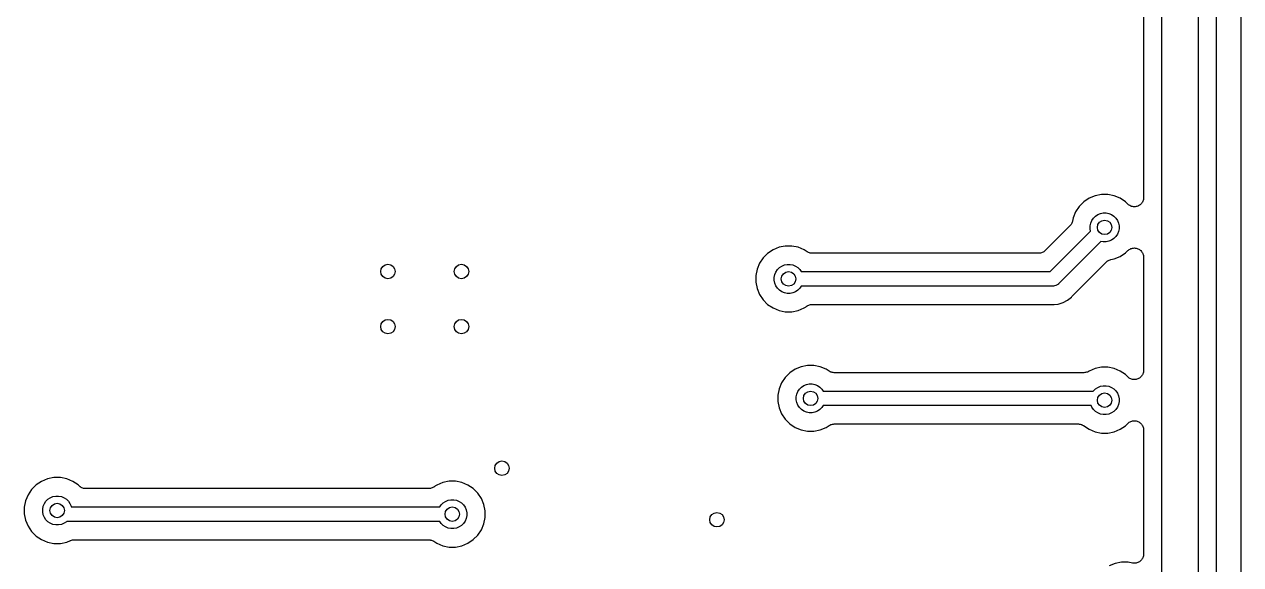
# Model space of a CAD drawing. Extents: x 49 to 143, y -158 to -38.
# Drawn here: x 126.04 to 142.85, y -121.27 to -113.81 of the extents above; entities that cross this region are included whole.
import ezdxf

# ---------------------------------------------------------------- set-up
doc = ezdxf.new("R2010")
doc.units = 0
doc.layers.add('BLACK', color=7, linetype='CONTINUOUS')

msp = doc.modelspace()

# ---------------------------------------------------------------- linework, layer by layer
at = {"layer": 'BLACK', "linetype": 'CONTINUOUS'}
for p, q in [((142.85, -38.2393), (142.85, -147.177)), ((142.261, -68.7447), (142.261, -126.15)), ((141.761, -126.058), (141.761, -68.836)), ((142.515, -126.131), (142.515, -68.7634)), ((141.507, -68.9938), (141.507, -116.2)), ((140.925, -116.157), (140.838, -116.175)), ((141.015, -116.157), (140.925, -116.157)), ((141.102, -116.175), (141.015, -116.157)), ((140.617, -116.322), (140.568, -116.396)), ((140.681, -116.259), (140.617, -116.322)), ((140.755, -116.209), (140.681, -116.259)), ((140.838, -116.175), (140.755, -116.209)), ((141.185, -116.209), (141.102, -116.175)), ((141.259, -116.259), (141.185, -116.209)), ((141.291, -116.29), (141.259, -116.259)), ((141.3, -116.298), (141.291, -116.29)), ((141.309, -116.305), (141.3, -116.298)), ((141.31, -116.306), (141.309, -116.305)), ((141.32, -116.311), (141.31, -116.306)), ((141.31, -116.306), (141.31, -116.306)), ((141.331, -116.317), (141.32, -116.311)), ((141.332, -116.317), (141.331, -116.317)), ((141.331, -116.317), (141.331, -116.317)), ((141.343, -116.321), (141.332, -116.317)), ((141.355, -116.325), (141.343, -116.321)), ((141.367, -116.326), (141.355, -116.325)), ((141.355, -116.325), (141.355, -116.325)), ((141.355, -116.325), (141.355, -116.325)), ((141.38, -116.327), (141.367, -116.326)), ((141.392, -116.326), (141.38, -116.327)), ((141.38, -116.327), (141.38, -116.327)), ((141.38, -116.327), (141.38, -116.327)), ((141.404, -116.325), (141.392, -116.326)), ((141.405, -116.325), (141.404, -116.325)), ((141.404, -116.325), (141.404, -116.325)), ((141.416, -116.321), (141.405, -116.325)), ((141.428, -116.318), (141.416, -116.321)), ((141.439, -116.312), (141.428, -116.318)), ((141.428, -116.318), (141.428, -116.318)), ((141.428, -116.318), (141.428, -116.318)), ((141.45, -116.306), (141.439, -116.312)), ((141.46, -116.298), (141.45, -116.306)), ((141.45, -116.306), (141.45, -116.306)), ((141.45, -116.306), (141.45, -116.306)), ((141.469, -116.291), (141.46, -116.298)), ((141.47, -116.291), (141.469, -116.291)), ((141.469, -116.291), (141.469, -116.291)), ((141.477, -116.281), (141.47, -116.291)), ((141.485, -116.272), (141.477, -116.281)), ((141.491, -116.261), (141.485, -116.272)), ((141.485, -116.272), (141.485, -116.272)), ((141.485, -116.272), (141.485, -116.272)), ((141.497, -116.25), (141.491, -116.261)), ((141.501, -116.238), (141.497, -116.25)), ((141.497, -116.25), (141.497, -116.25)), ((141.497, -116.25), (141.497, -116.25)), ((141.505, -116.227), (141.501, -116.238)), ((141.506, -116.214), (141.505, -116.226)), ((141.505, -116.226), (141.505, -116.226)), ((141.505, -116.226), (141.505, -116.227)), ((141.507, -116.202), (141.506, -116.214)), ((141.507, -116.2), (141.507, -116.201)), ((141.507, -116.201), (141.507, -116.201)), ((141.507, -116.201), (141.507, -116.201)), ((141.507, -116.201), (141.507, -116.202)), ((140.533, -116.479), (140.524, -116.527)), ((140.568, -116.396), (140.533, -116.479)), ((140.793, -116.517), (140.815, -116.484)), ((140.815, -116.484), (140.843, -116.456)), ((140.843, -116.456), (140.875, -116.434)), ((140.875, -116.434), (140.912, -116.419)), ((140.912, -116.419), (140.95, -116.411)), ((140.95, -116.411), (140.99, -116.411)), ((140.99, -116.411), (141.028, -116.419)), ((141.028, -116.419), (141.065, -116.434)), ((141.065, -116.434), (141.097, -116.456)), ((141.097, -116.456), (141.125, -116.484)), ((141.125, -116.484), (141.147, -116.517)), ((140.489, -116.592), (140.149, -116.931)), ((140.217, -117.223), (140.776, -116.664)), ((140.497, -116.583), (140.489, -116.592)), ((140.504, -116.574), (140.497, -116.583)), ((140.505, -116.573), (140.504, -116.574)), ((140.51, -116.562), (140.505, -116.572)), ((140.505, -116.572), (140.505, -116.573)), ((140.516, -116.552), (140.51, -116.562)), ((140.517, -116.551), (140.516, -116.551)), ((140.516, -116.551), (140.516, -116.552)), ((140.52, -116.539), (140.517, -116.551)), ((140.524, -116.528), (140.52, -116.539)), ((140.524, -116.527), (140.524, -116.527)), ((140.524, -116.527), (140.524, -116.527)), ((140.524, -116.527), (140.524, -116.527)), ((140.524, -116.527), (140.524, -116.528)), ((140.77, -116.592), (140.778, -116.553)), ((140.77, -116.631), (140.77, -116.592)), ((140.776, -116.664), (140.77, -116.631)), ((140.778, -116.553), (140.793, -116.517)), ((141.147, -116.517), (141.162, -116.553)), ((141.162, -116.67), (141.147, -116.706)), ((141.162, -116.553), (141.17, -116.592)), ((141.17, -116.631), (141.162, -116.67)), ((141.17, -116.592), (141.17, -116.631)), ((140.918, -116.805), (140.333, -117.39)), ((140.95, -116.811), (140.918, -116.805)), ((140.99, -116.811), (140.95, -116.811)), ((141.028, -116.804), (140.99, -116.811)), ((141.065, -116.789), (141.028, -116.804)), ((141.097, -116.767), (141.065, -116.789)), ((141.125, -116.739), (141.097, -116.767)), ((141.147, -116.706), (141.125, -116.739)), ((136.312, -116.97), (136.249, -117.033)), ((136.386, -116.92), (136.312, -116.97)), ((136.469, -116.886), (136.386, -116.92)), ((136.556, -116.869), (136.469, -116.886)), ((136.646, -116.869), (136.556, -116.869)), ((136.734, -116.886), (136.646, -116.869)), ((136.816, -116.92), (136.734, -116.886)), ((136.857, -116.947), (136.816, -116.92)), ((136.867, -116.953), (136.857, -116.947)), ((136.877, -116.958), (136.867, -116.953)), ((136.878, -116.959), (136.877, -116.958)), ((136.89, -116.962), (136.878, -116.959)), ((136.878, -116.959), (136.878, -116.959)), ((136.901, -116.966), (136.89, -116.962)), ((136.902, -116.966), (136.901, -116.966)), ((136.901, -116.966), (136.901, -116.966)), ((136.914, -116.967), (136.902, -116.966)), ((136.925, -116.969), (136.914, -116.967)), ((136.927, -116.969), (136.925, -116.969)), ((140.06, -116.969), (136.927, -116.969)), ((136.927, -116.969), (136.927, -116.969)), ((136.927, -116.969), (136.927, -116.969)), ((136.927, -116.969), (136.927, -116.969)), ((140.071, -116.967), (140.06, -116.969)), ((140.083, -116.966), (140.071, -116.967)), ((140.084, -116.966), (140.083, -116.966)), ((140.095, -116.963), (140.084, -116.966)), ((140.084, -116.966), (140.084, -116.966)), ((140.107, -116.96), (140.095, -116.963)), ((140.108, -116.959), (140.107, -116.959)), ((140.107, -116.959), (140.107, -116.96)), ((140.118, -116.954), (140.108, -116.959)), ((140.129, -116.948), (140.118, -116.954)), ((140.13, -116.947), (140.129, -116.948)), ((140.129, -116.948), (140.129, -116.948)), ((140.139, -116.94), (140.13, -116.947)), ((140.148, -116.933), (140.139, -116.94)), ((140.149, -116.932), (140.148, -116.933)), ((140.149, -116.931), (140.149, -116.932)), ((140.149, -116.932), (140.149, -116.932)), ((140.149, -116.932), (140.149, -116.932)), ((141.185, -117.014), (141.259, -116.964)), ((141.259, -116.964), (141.291, -116.933)), ((141.291, -116.933), (141.292, -116.932)), ((141.292, -116.932), (141.301, -116.924)), ((141.292, -116.932), (141.292, -116.932)), ((141.292, -116.932), (141.292, -116.932)), ((141.292, -116.932), (141.292, -116.932)), ((141.301, -116.924), (141.311, -116.916)), ((141.311, -116.916), (141.322, -116.911)), ((141.311, -116.916), (141.311, -116.916)), ((141.311, -116.916), (141.311, -116.916)), ((141.322, -116.911), (141.333, -116.905)), ((141.333, -116.905), (141.345, -116.901)), ((141.333, -116.905), (141.333, -116.905)), ((141.333, -116.905), (141.333, -116.905)), ((141.345, -116.901), (141.357, -116.898)), ((141.357, -116.898), (141.369, -116.897)), ((141.357, -116.898), (141.357, -116.898)), ((141.357, -116.898), (141.357, -116.898)), ((141.369, -116.897), (141.381, -116.896)), ((141.381, -116.896), (141.382, -116.896)), ((141.382, -116.896), (141.382, -116.896)), ((141.382, -116.896), (141.394, -116.897)), ((141.394, -116.897), (141.406, -116.898)), ((141.406, -116.898), (141.406, -116.898)), ((141.406, -116.898), (141.406, -116.898)), ((141.406, -116.898), (141.418, -116.902)), ((141.418, -116.902), (141.43, -116.906)), ((141.43, -116.906), (141.43, -116.906)), ((141.43, -116.906), (141.43, -116.906)), ((141.43, -116.906), (141.441, -116.912)), ((141.441, -116.912), (141.451, -116.917)), ((141.451, -116.917), (141.452, -116.918)), ((141.452, -116.918), (141.452, -116.918)), ((141.452, -116.918), (141.461, -116.925)), ((141.461, -116.925), (141.471, -116.933)), ((141.471, -116.933), (141.471, -116.933)), ((141.471, -116.933), (141.471, -116.933)), ((141.471, -116.933), (141.479, -116.943)), ((141.479, -116.943), (141.486, -116.952)), ((141.486, -116.952), (141.486, -116.953)), ((141.486, -116.953), (141.486, -116.953)), ((141.486, -116.953), (141.492, -116.964)), ((141.492, -116.964), (141.498, -116.974)), ((141.498, -116.974), (141.498, -116.974)), ((141.498, -116.974), (141.498, -116.975)), ((141.498, -116.975), (141.501, -116.986)), ((141.501, -116.986), (141.505, -116.998)), ((141.505, -116.998), (141.505, -116.998)), ((141.505, -116.998), (141.505, -116.998)), ((141.505, -116.998), (141.506, -117.01)), ((141.506, -117.01), (141.507, -117.023)), ((136.199, -117.108), (136.165, -117.19)), ((136.249, -117.033), (136.199, -117.108)), ((136.446, -117.195), (136.474, -117.167)), ((136.474, -117.167), (136.506, -117.145)), ((136.506, -117.145), (136.543, -117.13)), ((136.543, -117.13), (136.582, -117.123)), ((136.582, -117.123), (136.621, -117.123)), ((136.621, -117.123), (136.66, -117.13)), ((136.66, -117.13), (136.696, -117.145)), ((136.696, -117.145), (136.729, -117.167)), ((136.729, -117.167), (136.757, -117.195)), ((140.526, -117.556), (140.99, -117.092)), ((140.99, -117.092), (140.991, -117.091)), ((140.99, -117.092), (140.99, -117.092)), ((140.99, -117.092), (140.99, -117.092)), ((140.99, -117.092), (140.99, -117.092)), ((140.991, -117.091), (141, -117.084)), ((141, -117.084), (141.009, -117.076)), ((141.009, -117.076), (141.01, -117.076)), ((141.01, -117.076), (141.011, -117.075)), ((141.011, -117.075), (141.021, -117.07)), ((141.021, -117.07), (141.031, -117.065)), ((141.031, -117.065), (141.032, -117.064)), ((141.032, -117.064), (141.033, -117.064)), ((141.033, -117.064), (141.044, -117.061)), ((141.044, -117.061), (141.055, -117.057)), ((141.055, -117.057), (141.102, -117.048)), ((141.102, -117.048), (141.185, -117.014)), ((141.507, -117.023), (141.507, -118.588)), ((136.165, -117.19), (136.147, -117.278)), ((136.147, -117.278), (136.147, -117.367)), ((136.401, -117.303), (136.409, -117.264)), ((136.401, -117.342), (136.401, -117.303)), ((136.409, -117.381), (136.401, -117.342)), ((136.409, -117.264), (136.424, -117.228)), ((136.424, -117.228), (136.446, -117.195)), ((136.757, -117.195), (136.775, -117.223)), ((136.775, -117.223), (140.217, -117.223)), ((136.147, -117.367), (136.165, -117.455)), ((136.165, -117.455), (136.199, -117.538)), ((136.424, -117.417), (136.409, -117.381)), ((136.446, -117.45), (136.424, -117.417)), ((136.474, -117.478), (136.446, -117.45)), ((136.506, -117.5), (136.474, -117.478)), ((136.543, -117.515), (136.506, -117.5)), ((136.582, -117.523), (136.543, -117.515)), ((136.66, -117.515), (136.621, -117.523)), ((136.696, -117.5), (136.66, -117.515)), ((136.729, -117.478), (136.696, -117.5)), ((136.757, -117.45), (136.729, -117.478)), ((136.775, -117.423), (136.757, -117.45)), ((140.254, -117.423), (136.775, -117.423)), ((140.259, -117.423), (140.254, -117.423)), ((140.264, -117.423), (140.259, -117.423)), ((140.278, -117.421), (140.264, -117.423)), ((140.264, -117.423), (140.264, -117.423)), ((140.297, -117.415), (140.278, -117.421)), ((140.315, -117.406), (140.297, -117.415)), ((140.33, -117.394), (140.315, -117.406)), ((140.333, -117.39), (140.33, -117.394)), ((136.199, -117.538), (136.249, -117.612)), ((136.249, -117.612), (136.312, -117.675)), ((136.312, -117.675), (136.386, -117.725)), ((136.621, -117.523), (136.582, -117.523)), ((136.88, -117.686), (136.891, -117.682)), ((136.891, -117.682), (136.902, -117.679)), ((136.902, -117.679), (136.903, -117.679)), ((136.903, -117.679), (136.904, -117.679)), ((136.904, -117.679), (136.915, -117.678)), ((136.915, -117.678), (136.927, -117.677)), ((136.927, -117.677), (140.235, -117.677)), ((140.235, -117.677), (140.237, -117.677)), ((140.237, -117.677), (140.242, -117.677)), ((140.242, -117.677), (140.248, -117.677)), ((140.248, -117.677), (140.259, -117.678)), ((140.259, -117.678), (140.27, -117.677)), ((140.27, -117.677), (140.328, -117.671)), ((140.27, -117.677), (140.27, -117.677)), ((140.328, -117.671), (140.395, -117.651)), ((140.395, -117.651), (140.456, -117.618)), ((140.456, -117.618), (140.51, -117.574)), ((140.51, -117.574), (140.517, -117.565)), ((140.517, -117.565), (140.519, -117.564)), ((140.519, -117.564), (140.522, -117.56)), ((140.522, -117.56), (140.526, -117.556)), ((136.386, -117.725), (136.469, -117.759)), ((136.469, -117.759), (136.556, -117.777)), ((136.556, -117.777), (136.646, -117.777)), ((136.646, -117.777), (136.734, -117.759)), ((136.734, -117.759), (136.816, -117.725)), ((136.816, -117.725), (136.857, -117.698)), ((136.857, -117.698), (136.858, -117.697)), ((136.857, -117.698), (136.857, -117.698)), ((136.857, -117.698), (136.857, -117.698)), ((136.857, -117.698), (136.857, -117.698)), ((136.858, -117.697), (136.868, -117.692)), ((136.868, -117.692), (136.879, -117.686)), ((136.879, -117.686), (136.879, -117.686)), ((136.879, -117.686), (136.88, -117.686)), ((136.861, -118.52), (136.774, -118.537)), ((136.951, -118.52), (136.861, -118.52)), ((137.038, -118.537), (136.951, -118.52)), ((136.553, -118.684), (136.504, -118.759)), ((136.617, -118.621), (136.553, -118.684)), ((136.691, -118.571), (136.617, -118.621)), ((136.774, -118.537), (136.691, -118.571)), ((137.121, -118.571), (137.038, -118.537)), ((137.161, -118.598), (137.121, -118.571)), ((137.172, -118.604), (137.161, -118.598)), ((137.182, -118.609), (137.172, -118.604)), ((137.183, -118.61), (137.182, -118.609)), ((137.194, -118.613), (137.183, -118.61)), ((137.183, -118.61), (137.183, -118.61)), ((137.206, -118.617), (137.194, -118.613)), ((137.207, -118.617), (137.206, -118.617)), ((137.206, -118.617), (137.206, -118.617)), ((137.218, -118.618), (137.207, -118.617)), ((137.23, -118.62), (137.218, -118.618)), ((137.232, -118.62), (137.23, -118.62)), ((140.682, -118.62), (137.232, -118.62)), ((137.232, -118.62), (137.232, -118.62)), ((137.232, -118.62), (137.232, -118.62)), ((137.232, -118.62), (137.232, -118.62)), ((140.694, -118.618), (140.682, -118.62)), ((140.705, -118.617), (140.694, -118.618)), ((140.706, -118.617), (140.705, -118.617)), ((140.707, -118.617), (140.706, -118.617)), ((140.718, -118.614), (140.707, -118.617)), ((140.729, -118.611), (140.718, -118.614)), ((140.73, -118.61), (140.729, -118.611)), ((140.731, -118.61), (140.73, -118.61)), ((140.741, -118.605), (140.731, -118.61)), ((140.751, -118.599), (140.741, -118.605)), ((140.752, -118.598), (140.751, -118.599)), ((140.753, -118.598), (140.752, -118.598)), ((140.752, -118.598), (140.752, -118.598)), ((140.752, -118.598), (140.752, -118.598)), ((140.755, -118.597), (140.753, -118.598)), ((140.838, -118.562), (140.755, -118.597)), ((140.925, -118.545), (140.838, -118.562)), ((141.015, -118.545), (140.925, -118.545)), ((141.102, -118.562), (141.015, -118.545)), ((141.185, -118.597), (141.102, -118.562)), ((141.259, -118.646), (141.185, -118.597)), ((141.291, -118.678), (141.259, -118.646)), ((141.3, -118.685), (141.291, -118.678)), ((141.309, -118.693), (141.3, -118.685)), ((141.46, -118.686), (141.45, -118.694)), ((141.469, -118.678), (141.46, -118.686)), ((141.47, -118.678), (141.469, -118.678)), ((141.469, -118.678), (141.469, -118.678)), ((141.477, -118.669), (141.47, -118.678)), ((141.485, -118.659), (141.477, -118.669)), ((141.491, -118.648), (141.485, -118.659)), ((141.485, -118.659), (141.485, -118.659)), ((141.485, -118.659), (141.485, -118.659)), ((141.497, -118.638), (141.491, -118.648)), ((141.501, -118.626), (141.497, -118.637)), ((141.497, -118.637), (141.497, -118.638)), ((141.497, -118.638), (141.497, -118.638)), ((141.505, -118.614), (141.501, -118.626)), ((141.506, -118.602), (141.505, -118.614)), ((141.505, -118.614), (141.505, -118.614)), ((141.505, -118.614), (141.505, -118.614)), ((141.507, -118.59), (141.506, -118.602)), ((141.507, -118.588), (141.507, -118.589)), ((141.507, -118.589), (141.507, -118.589)), ((141.507, -118.589), (141.507, -118.589)), ((141.507, -118.589), (141.507, -118.59)), ((136.469, -118.841), (136.452, -118.929)), ((136.504, -118.759), (136.469, -118.841)), ((136.729, -118.879), (136.751, -118.846)), ((136.751, -118.846), (136.779, -118.818)), ((136.779, -118.818), (136.811, -118.796)), ((136.811, -118.796), (136.848, -118.781)), ((136.848, -118.781), (136.886, -118.774)), ((136.886, -118.774), (136.926, -118.774)), ((136.926, -118.774), (136.964, -118.781)), ((136.964, -118.781), (137.001, -118.796)), ((137.001, -118.796), (137.033, -118.818)), ((137.033, -118.818), (137.061, -118.846)), ((137.061, -118.846), (137.08, -118.874)), ((140.815, -118.872), (140.843, -118.844)), ((140.843, -118.844), (140.875, -118.822)), ((140.875, -118.822), (140.912, -118.807)), ((140.912, -118.807), (140.95, -118.799)), ((140.95, -118.799), (140.99, -118.799)), ((140.99, -118.799), (141.028, -118.807)), ((141.028, -118.807), (141.065, -118.822)), ((141.065, -118.822), (141.097, -118.844)), ((141.097, -118.844), (141.125, -118.872)), ((141.31, -118.693), (141.309, -118.693)), ((141.32, -118.699), (141.31, -118.693)), ((141.31, -118.693), (141.31, -118.693)), ((141.331, -118.705), (141.32, -118.699)), ((141.332, -118.705), (141.331, -118.705)), ((141.331, -118.705), (141.331, -118.705)), ((141.343, -118.709), (141.332, -118.705)), ((141.355, -118.712), (141.343, -118.709)), ((141.367, -118.713), (141.355, -118.712)), ((141.355, -118.712), (141.355, -118.712)), ((141.355, -118.712), (141.355, -118.712)), ((141.38, -118.715), (141.367, -118.713)), ((141.392, -118.714), (141.38, -118.715)), ((141.38, -118.715), (141.38, -118.715)), ((141.38, -118.715), (141.38, -118.715)), ((141.404, -118.712), (141.392, -118.714)), ((141.405, -118.712), (141.404, -118.712)), ((141.404, -118.712), (141.404, -118.712)), ((141.417, -118.709), (141.405, -118.712)), ((141.428, -118.705), (141.417, -118.709)), ((141.439, -118.7), (141.428, -118.705)), ((141.428, -118.705), (141.428, -118.705)), ((141.428, -118.705), (141.428, -118.705)), ((141.45, -118.694), (141.439, -118.7)), ((141.45, -118.694), (141.45, -118.694)), ((141.45, -118.694), (141.45, -118.694)), ((136.452, -118.929), (136.452, -119.018)), ((136.452, -119.018), (136.469, -119.106)), ((136.706, -118.954), (136.714, -118.915)), ((136.706, -118.993), (136.706, -118.954)), ((136.714, -119.032), (136.706, -118.993)), ((136.714, -118.915), (136.729, -118.879)), ((137.08, -118.874), (140.813, -118.874)), ((140.813, -118.874), (140.815, -118.872)), ((141.125, -118.872), (141.147, -118.904)), ((141.147, -118.904), (141.162, -118.941)), ((141.162, -118.941), (141.17, -118.979)), ((141.17, -119.019), (141.162, -119.057)), ((141.17, -118.979), (141.17, -119.019)), ((136.469, -119.106), (136.504, -119.189)), ((136.504, -119.189), (136.553, -119.263)), ((136.729, -119.068), (136.714, -119.032)), ((136.751, -119.101), (136.729, -119.068)), ((136.779, -119.129), (136.751, -119.101)), ((136.811, -119.151), (136.779, -119.129)), ((136.848, -119.166), (136.811, -119.151)), ((136.886, -119.174), (136.848, -119.166)), ((136.926, -119.174), (136.886, -119.174)), ((136.964, -119.166), (136.926, -119.174)), ((137.001, -119.151), (136.964, -119.166)), ((137.033, -119.129), (137.001, -119.151)), ((137.061, -119.101), (137.033, -119.129)), ((137.08, -119.074), (137.061, -119.101)), ((140.784, -119.074), (137.08, -119.074)), ((140.793, -119.094), (140.784, -119.074)), ((140.815, -119.126), (140.793, -119.094)), ((140.843, -119.154), (140.815, -119.126)), ((140.875, -119.176), (140.843, -119.154)), ((140.912, -119.191), (140.875, -119.176)), ((140.95, -119.199), (140.912, -119.191)), ((141.028, -119.191), (140.99, -119.199)), ((141.065, -119.176), (141.028, -119.191)), ((141.097, -119.154), (141.065, -119.176)), ((141.125, -119.126), (141.097, -119.154)), ((141.147, -119.094), (141.125, -119.126)), ((141.162, -119.057), (141.147, -119.094)), ((136.553, -119.263), (136.617, -119.326)), ((136.617, -119.326), (136.691, -119.376)), ((137.121, -119.376), (137.161, -119.349)), ((137.161, -119.349), (137.162, -119.349)), ((137.162, -119.349), (137.163, -119.348)), ((137.162, -119.349), (137.162, -119.349)), ((137.162, -119.349), (137.162, -119.349)), ((137.163, -119.348), (137.173, -119.343)), ((137.173, -119.343), (137.184, -119.337)), ((137.184, -119.337), (137.184, -119.337)), ((137.184, -119.337), (137.185, -119.337)), ((137.185, -119.337), (137.196, -119.333)), ((137.196, -119.333), (137.207, -119.33)), ((137.207, -119.33), (137.208, -119.33)), ((137.208, -119.33), (137.209, -119.33)), ((137.209, -119.33), (137.22, -119.329)), ((137.22, -119.329), (137.232, -119.328)), ((137.232, -119.328), (140.606, -119.328)), ((140.606, -119.328), (140.606, -119.328)), ((140.606, -119.328), (140.606, -119.328)), ((140.606, -119.328), (140.606, -119.328)), ((140.606, -119.328), (140.608, -119.328)), ((140.608, -119.328), (140.619, -119.329)), ((140.619, -119.329), (140.631, -119.33)), ((140.631, -119.33), (140.632, -119.33)), ((140.632, -119.33), (140.632, -119.33)), ((140.632, -119.33), (140.644, -119.334)), ((140.644, -119.334), (140.655, -119.337)), ((140.655, -119.337), (140.655, -119.338)), ((140.655, -119.338), (140.656, -119.338)), ((140.656, -119.338), (140.666, -119.344)), ((140.666, -119.344), (140.677, -119.349)), ((140.677, -119.349), (140.755, -119.401)), ((140.99, -119.199), (140.95, -119.199)), ((141.185, -119.401), (141.259, -119.352)), ((141.259, -119.352), (141.291, -119.32)), ((141.291, -119.32), (141.292, -119.32)), ((141.292, -119.319), (141.301, -119.312)), ((141.292, -119.32), (141.292, -119.319)), ((141.292, -119.32), (141.292, -119.32)), ((141.292, -119.32), (141.292, -119.32)), ((141.301, -119.312), (141.311, -119.304)), ((141.311, -119.304), (141.322, -119.298)), ((141.311, -119.304), (141.311, -119.304)), ((141.311, -119.304), (141.311, -119.304)), ((141.322, -119.298), (141.333, -119.293)), ((141.333, -119.292), (141.345, -119.289)), ((141.333, -119.293), (141.333, -119.292)), ((141.333, -119.292), (141.333, -119.292)), ((141.345, -119.289), (141.357, -119.286)), ((141.357, -119.285), (141.369, -119.284)), ((141.357, -119.286), (141.357, -119.285)), ((141.357, -119.285), (141.357, -119.285)), ((141.369, -119.284), (141.381, -119.283)), ((141.381, -119.283), (141.382, -119.283)), ((141.382, -119.283), (141.382, -119.283)), ((141.382, -119.283), (141.394, -119.285)), ((141.394, -119.285), (141.406, -119.286)), ((141.406, -119.286), (141.406, -119.286)), ((141.406, -119.286), (141.406, -119.286)), ((141.406, -119.286), (141.418, -119.29)), ((141.418, -119.29), (141.43, -119.293)), ((141.43, -119.293), (141.43, -119.293)), ((141.43, -119.293), (141.43, -119.293)), ((141.43, -119.293), (141.441, -119.299)), ((141.441, -119.299), (141.451, -119.305)), ((141.451, -119.305), (141.452, -119.305)), ((141.452, -119.305), (141.452, -119.305)), ((141.452, -119.305), (141.461, -119.313)), ((141.461, -119.313), (141.471, -119.321)), ((141.471, -119.321), (141.471, -119.321)), ((141.471, -119.321), (141.471, -119.321)), ((141.471, -119.321), (141.479, -119.331)), ((141.479, -119.331), (141.486, -119.34)), ((141.486, -119.34), (141.486, -119.34)), ((141.486, -119.34), (141.486, -119.34)), ((141.486, -119.34), (141.492, -119.351)), ((141.492, -119.351), (141.498, -119.362)), ((141.498, -119.362), (141.498, -119.362)), ((141.498, -119.362), (141.498, -119.362)), ((141.498, -119.362), (141.502, -119.374)), ((136.691, -119.376), (136.774, -119.41)), ((136.774, -119.41), (136.861, -119.428)), ((136.861, -119.428), (136.951, -119.428)), ((136.951, -119.428), (137.038, -119.41)), ((137.038, -119.41), (137.121, -119.376)), ((140.755, -119.401), (140.838, -119.436)), ((140.838, -119.436), (140.925, -119.453)), ((140.925, -119.453), (141.015, -119.453)), ((141.015, -119.453), (141.102, -119.436)), ((141.102, -119.436), (141.185, -119.401)), ((141.502, -119.374), (141.505, -119.386)), ((141.505, -119.386), (141.505, -119.386)), ((141.505, -119.386), (141.505, -119.386)), ((141.505, -119.386), (141.506, -119.398)), ((141.506, -119.398), (141.507, -119.41)), ((141.507, -119.41), (141.507, -121.125)), ((126.203, -120.17), (126.139, -120.234)), ((126.277, -120.121), (126.203, -120.17)), ((126.36, -120.086), (126.277, -120.121)), ((126.447, -120.069), (126.36, -120.086)), ((126.537, -120.069), (126.447, -120.069)), ((126.624, -120.086), (126.537, -120.069)), ((126.707, -120.121), (126.624, -120.086)), ((126.781, -120.17), (126.707, -120.121)), ((126.794, -120.183), (126.781, -120.17)), ((126.803, -120.19), (126.794, -120.183)), ((126.812, -120.198), (126.803, -120.19)), ((126.813, -120.198), (126.812, -120.198)), ((126.812, -120.198), (126.812, -120.198)), ((126.823, -120.204), (126.813, -120.198)), ((126.833, -120.21), (126.823, -120.204)), ((131.686, -120.205), (131.675, -120.21)), ((131.696, -120.199), (131.686, -120.205)), ((131.697, -120.199), (131.696, -120.199)), ((131.698, -120.198), (131.697, -120.199)), ((131.697, -120.199), (131.697, -120.199)), ((131.697, -120.199), (131.697, -120.199)), ((131.738, -120.171), (131.698, -120.198)), ((131.821, -120.137), (131.738, -120.171)), ((131.908, -120.12), (131.821, -120.137)), ((131.998, -120.12), (131.908, -120.12)), ((132.085, -120.137), (131.998, -120.12)), ((132.168, -120.171), (132.085, -120.137)), ((132.242, -120.221), (132.168, -120.171)), ((126.09, -120.308), (126.055, -120.391)), ((126.139, -120.234), (126.09, -120.308)), ((126.337, -120.396), (126.365, -120.368)), ((126.365, -120.368), (126.397, -120.346)), ((126.397, -120.346), (126.434, -120.331)), ((126.434, -120.331), (126.472, -120.323)), ((126.472, -120.323), (126.512, -120.323)), ((126.512, -120.323), (126.55, -120.331)), ((126.55, -120.331), (126.587, -120.346)), ((126.587, -120.346), (126.619, -120.368)), ((126.619, -120.368), (126.647, -120.396)), ((126.834, -120.21), (126.833, -120.21)), ((126.835, -120.21), (126.834, -120.21)), ((126.846, -120.213), (126.835, -120.21)), ((126.857, -120.217), (126.846, -120.213)), ((126.858, -120.217), (126.857, -120.217)), ((126.87, -120.218), (126.858, -120.217)), ((126.858, -120.217), (126.858, -120.217)), ((126.882, -120.22), (126.87, -120.218)), ((126.883, -120.22), (126.882, -120.22)), ((131.627, -120.22), (126.883, -120.22)), ((126.883, -120.22), (126.883, -120.22)), ((126.883, -120.22), (126.883, -120.22)), ((126.883, -120.22), (126.883, -120.22)), ((131.639, -120.219), (131.627, -120.22)), ((131.65, -120.218), (131.639, -120.219)), ((131.651, -120.217), (131.65, -120.218)), ((131.652, -120.217), (131.651, -120.217)), ((131.663, -120.214), (131.652, -120.217)), ((131.674, -120.211), (131.663, -120.214)), ((131.675, -120.21), (131.674, -120.211)), ((131.675, -120.21), (131.675, -120.21)), ((132.306, -120.284), (132.242, -120.221)), ((132.355, -120.359), (132.306, -120.284)), ((132.39, -120.441), (132.355, -120.359)), ((126.055, -120.391), (126.038, -120.478)), ((126.038, -120.478), (126.038, -120.568)), ((126.292, -120.503), (126.3, -120.465)), ((126.292, -120.543), (126.292, -120.503)), ((126.3, -120.465), (126.315, -120.428)), ((126.315, -120.428), (126.337, -120.396)), ((126.647, -120.396), (126.669, -120.428)), ((126.669, -120.428), (126.684, -120.465)), ((126.684, -120.465), (126.686, -120.474)), ((126.686, -120.474), (131.779, -120.474)), ((131.779, -120.474), (131.798, -120.446)), ((131.798, -120.446), (131.826, -120.418)), ((131.826, -120.418), (131.858, -120.397)), ((131.858, -120.397), (131.895, -120.381)), ((131.895, -120.381), (131.933, -120.374)), ((131.933, -120.374), (131.973, -120.374)), ((131.973, -120.374), (132.011, -120.381)), ((132.011, -120.381), (132.048, -120.397)), ((132.048, -120.397), (132.08, -120.418)), ((132.08, -120.418), (132.108, -120.446)), ((132.108, -120.446), (132.13, -120.479)), ((132.13, -120.479), (132.145, -120.515)), ((132.145, -120.515), (132.153, -120.554)), ((132.407, -120.529), (132.39, -120.441)), ((132.407, -120.619), (132.407, -120.529)), ((126.038, -120.568), (126.055, -120.655)), ((126.055, -120.655), (126.09, -120.738)), ((126.3, -120.581), (126.292, -120.543)), ((126.315, -120.618), (126.3, -120.581)), ((126.337, -120.65), (126.315, -120.618)), ((126.365, -120.678), (126.337, -120.65)), ((126.397, -120.7), (126.365, -120.678)), ((126.434, -120.715), (126.397, -120.7)), ((126.587, -120.7), (126.55, -120.715)), ((126.619, -120.678), (126.587, -120.7)), ((126.624, -120.674), (126.619, -120.678)), ((131.779, -120.674), (126.624, -120.674)), ((131.798, -120.701), (131.779, -120.674)), ((131.826, -120.729), (131.798, -120.701)), ((132.108, -120.701), (132.08, -120.729)), ((132.13, -120.669), (132.108, -120.701)), ((132.145, -120.632), (132.13, -120.669)), ((132.153, -120.593), (132.145, -120.632)), ((132.153, -120.554), (132.153, -120.593)), ((132.355, -120.789), (132.39, -120.706)), ((132.39, -120.706), (132.407, -120.619)), ((126.09, -120.738), (126.139, -120.812)), ((126.139, -120.812), (126.203, -120.876)), ((126.203, -120.876), (126.277, -120.925)), ((126.472, -120.723), (126.434, -120.715)), ((126.512, -120.723), (126.472, -120.723)), ((126.55, -120.715), (126.512, -120.723)), ((131.858, -120.751), (131.826, -120.729)), ((131.895, -120.766), (131.858, -120.751)), ((131.933, -120.774), (131.895, -120.766)), ((131.973, -120.774), (131.933, -120.774)), ((132.011, -120.766), (131.973, -120.774)), ((132.048, -120.751), (132.011, -120.766)), ((132.08, -120.729), (132.048, -120.751)), ((132.242, -120.926), (132.306, -120.863)), ((132.306, -120.863), (132.355, -120.789)), ((126.277, -120.925), (126.36, -120.96)), ((126.36, -120.96), (126.447, -120.977)), ((126.447, -120.977), (126.537, -120.977)), ((126.537, -120.977), (126.624, -120.96)), ((126.624, -120.96), (126.678, -120.937)), ((126.678, -120.937), (126.678, -120.937)), ((126.678, -120.937), (126.678, -120.937)), ((126.678, -120.937), (126.678, -120.937)), ((126.678, -120.937), (126.679, -120.937)), ((126.679, -120.937), (126.691, -120.934)), ((126.691, -120.934), (126.702, -120.93)), ((126.702, -120.93), (126.702, -120.93)), ((126.702, -120.93), (126.703, -120.93)), ((126.703, -120.93), (126.715, -120.929)), ((126.715, -120.929), (126.726, -120.928)), ((126.726, -120.928), (131.627, -120.928)), ((131.627, -120.928), (131.627, -120.928)), ((131.627, -120.928), (131.627, -120.928)), ((131.627, -120.928), (131.627, -120.928)), ((131.627, -120.928), (131.629, -120.928)), ((131.629, -120.928), (131.641, -120.929)), ((131.641, -120.929), (131.652, -120.93)), ((131.652, -120.93), (131.653, -120.93)), ((131.653, -120.93), (131.654, -120.931)), ((131.654, -120.931), (131.665, -120.934)), ((131.665, -120.934), (131.676, -120.938)), ((131.676, -120.938), (131.676, -120.938)), ((131.676, -120.938), (131.677, -120.938)), ((131.677, -120.938), (131.687, -120.944)), ((131.687, -120.944), (131.698, -120.949)), ((131.698, -120.949), (131.738, -120.976)), ((131.738, -120.976), (131.821, -121.01)), ((131.821, -121.01), (131.908, -121.028)), ((131.908, -121.028), (131.998, -121.028)), ((131.998, -121.028), (132.085, -121.01)), ((132.085, -121.01), (132.168, -120.976)), ((132.168, -120.976), (132.242, -120.926)), ((141.478, -121.206), (141.47, -121.215)), ((141.485, -121.197), (141.478, -121.206)), ((141.486, -121.196), (141.485, -121.196)), ((141.485, -121.196), (141.485, -121.197)), ((141.491, -121.186), (141.486, -121.196)), ((141.497, -121.175), (141.491, -121.186)), ((141.501, -121.163), (141.497, -121.174)), ((141.497, -121.174), (141.497, -121.175)), ((141.497, -121.175), (141.497, -121.175)), ((141.505, -121.151), (141.501, -121.163)), ((141.506, -121.139), (141.505, -121.151)), ((141.505, -121.151), (141.505, -121.151)), ((141.505, -121.151), (141.505, -121.151)), ((141.507, -121.127), (141.506, -121.139)), ((141.507, -121.125), (141.507, -121.126)), ((141.507, -121.126), (141.507, -121.126)), ((141.507, -121.126), (141.507, -121.126)), ((141.507, -121.126), (141.507, -121.127)), ((141.117, -121.255), (141.034, -121.289)), ((141.205, -121.237), (141.117, -121.255)), ((141.294, -121.237), (141.205, -121.237)), ((141.356, -121.25), (141.294, -121.237)), ((141.368, -121.251), (141.356, -121.25)), ((141.38, -121.252), (141.368, -121.251)), ((141.392, -121.251), (141.38, -121.252)), ((141.38, -121.252), (141.38, -121.252)), ((141.38, -121.252), (141.38, -121.252)), ((141.404, -121.25), (141.392, -121.251)), ((141.405, -121.25), (141.404, -121.25)), ((141.417, -121.246), (141.405, -121.25)), ((141.405, -121.25), (141.405, -121.25)), ((141.428, -121.243), (141.417, -121.246)), ((141.429, -121.243), (141.428, -121.243)), ((141.428, -121.243), (141.428, -121.243)), ((141.439, -121.237), (141.429, -121.243)), ((141.45, -121.231), (141.439, -121.237)), ((141.451, -121.231), (141.45, -121.231)), ((141.45, -121.231), (141.45, -121.231)), ((141.46, -121.223), (141.451, -121.231)), ((141.469, -121.216), (141.46, -121.223)), ((141.47, -121.216), (141.469, -121.216)), ((141.47, -121.215), (141.47, -121.216))]:
    msp.add_line(p, q, dxfattribs=at)
at = {"layer": 'BLACK'}
for centre in [(140.97, -116.611), (131.064, -117.221), (132.08, -117.221), (136.601, -117.323), (131.064, -117.983), (132.08, -117.983), (136.906, -118.974), (140.97, -118.999), (132.639, -119.939), (126.492, -120.523), (131.953, -120.574), (135.611, -120.65)]:
    msp.add_circle(centre, 0.1, dxfattribs=at)

doc.saveas('drawing.dxf')
